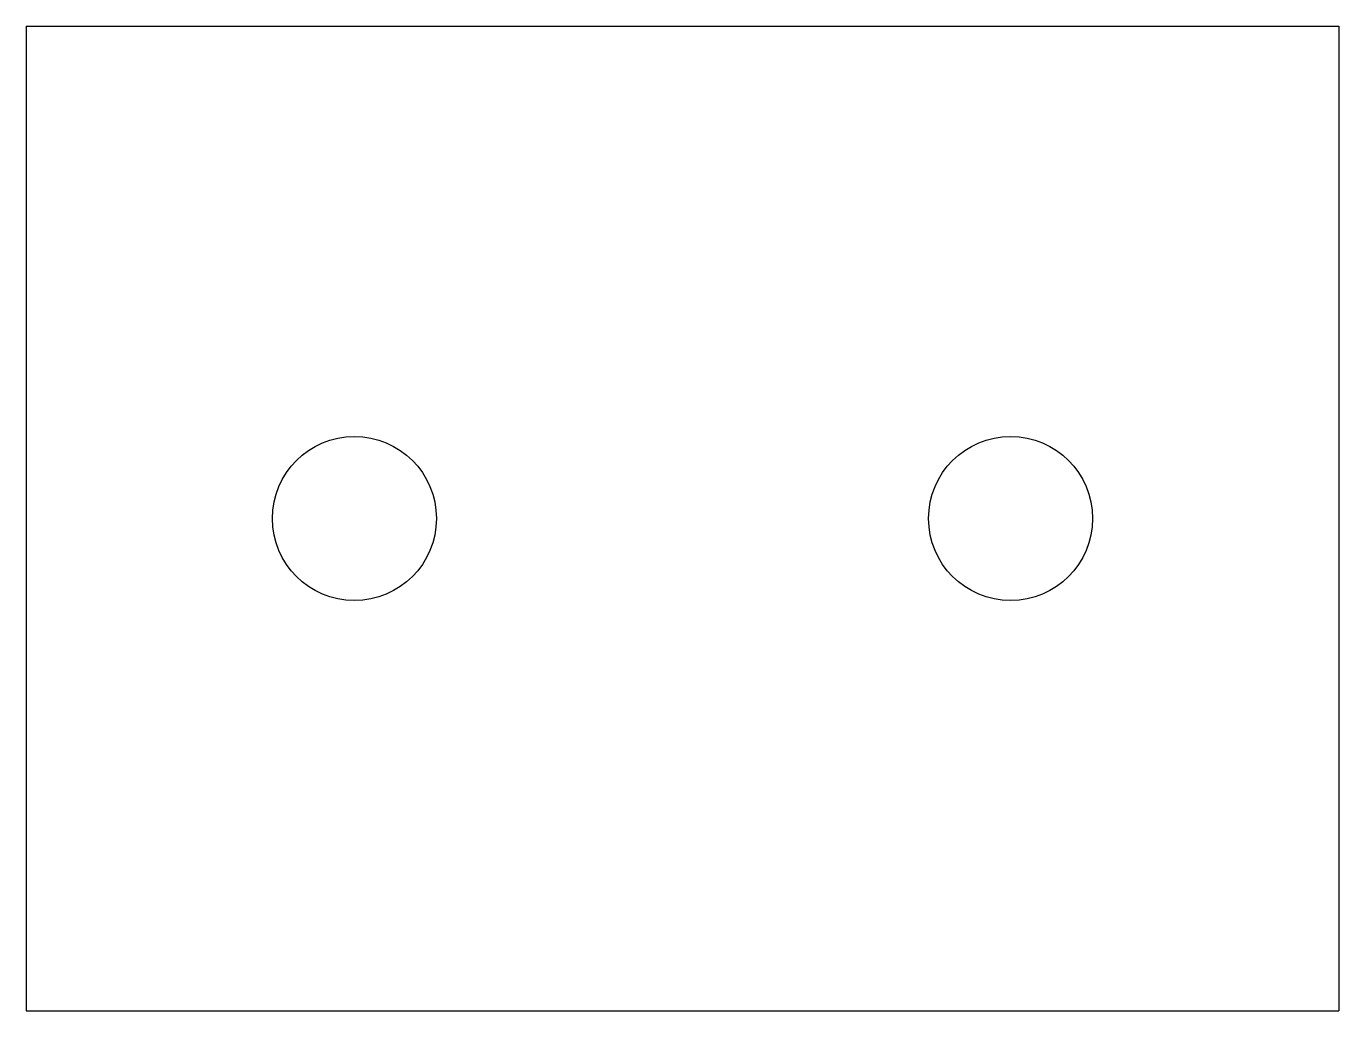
# Model space of a CAD drawing. Header units: millimetres. Extents: x 0 to 40, y 0 to 30.
import ezdxf

# ---------------------------------------------------------------- set-up
doc = ezdxf.new("R2010")
doc.units = ezdxf.units.MM
for name, color, linetype in [('SECTION_Z0p010', 7, 'CONTINUOUS'), ('SECTION_Z20p000', 7, 'CONTINUOUS'), ('SECTION_Z32p500', 7, 'CONTINUOUS'), ('SECTION_Z39p990', 7, 'CONTINUOUS'), ('SECTION_Z7p500', 7, 'CONTINUOUS')]:
    doc.layers.add(name, color=color, linetype=linetype)

msp = doc.modelspace()

# ---------------------------------------------------------------- linework, layer by layer
at = {"layer": 'SECTION_Z0p010'}
for p, q in [((0, 30, 0.01), (40, 30, 0.01)), ((0, 30, 0.01), (0, 0, 0.01)), ((40, 30, 0.01), (40, 0, 0.01)), ((0, 0, 0.01), (40, 0, 0.01))]:
    msp.add_line(p, q, dxfattribs=at)
for centre in [(10, 15, 0.01), (30, 15, 0.01)]:
    msp.add_circle(centre, 2.5, dxfattribs=at)
at = {"layer": 'SECTION_Z20p000'}
for p, q in [((0, 30, 20), (40, 30, 20)), ((0, 30, 20), (0, 0, 20)), ((40, 30, 20), (40, 0, 20)), ((0, 0, 20), (40, 0, 20))]:
    msp.add_line(p, q, dxfattribs=at)
at = {"layer": 'SECTION_Z32p500'}
for p, q in [((0, 30, 32.5), (40, 30, 32.5)), ((0, 30, 32.5), (0, 0, 32.5)), ((40, 30, 32.5), (40, 0, 32.5)), ((0, 0, 32.5), (40, 0, 32.5))]:
    msp.add_line(p, q, dxfattribs=at)
for centre in [(10, 15, 32.5), (30, 15, 32.5)]:
    msp.add_circle(centre, 2.5, dxfattribs=at)
at = {"layer": 'SECTION_Z39p990'}
for p, q in [((0, 30, 39.99), (40, 30, 39.99)), ((0, 30, 39.99), (0, 0, 39.99)), ((40, 30, 39.99), (40, 0, 39.99)), ((0, 0, 39.99), (40, 0, 39.99))]:
    msp.add_line(p, q, dxfattribs=at)
for centre in [(10, 15, 39.99), (30, 15, 39.99)]:
    msp.add_circle(centre, 2.5, dxfattribs=at)
at = {"layer": 'SECTION_Z7p500'}
for p, q in [((0, 30, 7.5), (40, 30, 7.5)), ((0, 30, 7.5), (0, 0, 7.5)), ((40, 30, 7.5), (40, 0, 7.5)), ((0, 0, 7.5), (40, 0, 7.5))]:
    msp.add_line(p, q, dxfattribs=at)
for centre in [(10, 15, 7.5), (30, 15, 7.5)]:
    msp.add_circle(centre, 2.5, dxfattribs=at)

doc.saveas('drawing.dxf')
